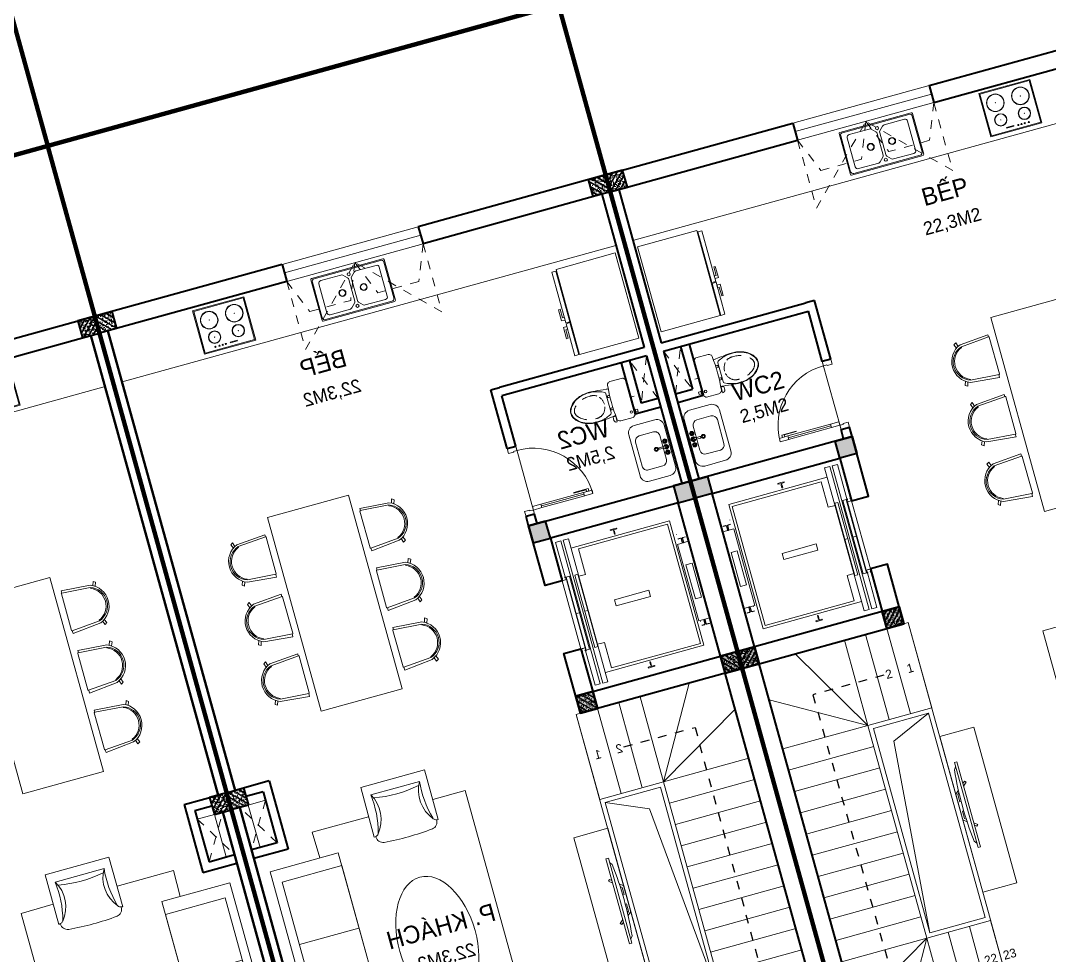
# Model space of a CAD drawing. Header units: metres. Extents: x 568336 to 569219, y 2065964 to 2066430.
# Drawn here: x 568480.08 to 568491.72, y 2066314.98 to 2066325.56 of the extents above; entities that cross this region are included whole.
import ezdxf

# ---------------------------------------------------------------- set-up
doc = ezdxf.new("R2010")
doc.units = ezdxf.units.M
for name, pattern in [('$AUDIT_BAD_LTYPE2', [0]), ('DASHDOT2', [0.5, 0.25, -0.125, 0, -0.125]), ('HIDDEN', [0.375, 0.25, -0.125]), ('HIDDEN2', [0.1875, 0.125, -0.0625]), ('xref-thap C (mb tang 32-2)$0$HIDDEN', [0.375, 0.25, -0.125])]:
    doc.linetypes.add(name, pattern=pattern)
doc.layers.get('0').update_dxf_attribs({"linetype": 'CONTINUOUS'})
for name, color, linetype, lineweight in [('-CONCRETE', 1, 'CONTINUOUS', 35), ('-DIM', 9, 'CONTINUOUS', 13), ('-DOOR', 137, 'CONTINUOUS', 9), ('-FURNITURE', 46, 'CONTINUOUS', 9), ('-HATCH', 8, 'CONTINUOUS', 5), ('-HIDE', 3, 'HIDDEN', 13), ('-LINE1', 7, 'CONTINUOUS', 18), ('-LINE2', 252, 'CONTINUOUS', 9), ('-STEEL1', 1, 'CONTINUOUS', 35), ('-TEXT', 7, 'CONTINUOUS', 15), ('-WALL', 4, 'CONTINUOUS', 35), ('TEXT25', 2, 'CONTINUOUS', 13)]:
    doc.layers.add(name, color=color, linetype=linetype, lineweight=lineweight)
doc.layers.add('1-NETMANH', color=8, linetype='CONTINUOUS')
doc.styles.add('SVN_AVO_thuong', font='')
doc.styles.add('T1', font='', dxfattribs={"height": 200})
doc.styles.add('vnavanth', font='', dxfattribs={"width": 0.8})
doc.styles.get('SVN_AVO_thuong').set_extended_font_data('SVN-Avo')
doc.styles.get('T1').set_extended_font_data('VNgeometric Light')
doc.styles.get('vnavanth').set_extended_font_data('.VnAvantH')

# ---------------------------------------------------------------- blocks, each defined once
blk = doc.blocks.new('*U150')
at = {"linetype": '$AUDIT_BAD_LTYPE2'}
for p, q in [((70, 100), (69.99999999999999, 600.0000000000018)), ((89.99999999999999, 600.0000000000018), (90, 100))]:
    blk.add_line(p, q, dxfattribs=at)
for points in [[(49.99999999999999, 600.0000000000018), (89.99999999999999, 600.0000000000018), (89.99999999999999, 700.0000000000018), (49.99999999999999, 700.0000000000018), (49.99999999999999, 600.0000000000018)], [(49.99999999999999, 602.9059272893373), (50, 100)], [(50, 100), (90, 100), (90, 0), (50, 0), (50, 100)]]:
    blk.add_lwpolyline(points)
for points in [[(118.2698876160139, 494.515618111911), (118.2698876160139, 664.1349438079942), (89.99999999999999, 664.1349438079942), (89.99999999999999, 635.8650561920094), (112.6159100928053, 635.8650561920094), (112.6159100928053, 494.515618111911)], [(0, 0), (50, 0), (50, -40), (60, -40), (60, -99.99998804123416), (0, -99.99998804123416)], [(800.0000000000018, 7.105427357600876e-15), (750.0000000000018, 7.105427357600876e-15), (750.0000000000018, -40), (740.0000000000018, -40), (740.0000000000018, -99.99998804123415), (800.0000000000018, -99.99998804123415)]]:
    blk.add_lwpolyline(points, close=True)
at = {"linetype": '$AUDIT_BAD_LTYPE2', "ltscale": 0.3}
blk.add_arc((50, 0), 700.0000000000018, 0, 90, dxfattribs=at)
blk = doc.blocks.new('X-5M-DH-2-CORE$0$A$C75E80C28')
at = {"layer": '-LINE2', "linetype": 'Continuous', "ltscale": 2}
for p, q in [((-556.8000102631631, -112.4999999912397), (-560.0000102631166, -112.4999999912397)), ((-510.0000099998433, -21.5000000000291), (-510.0000099998579, -50.60000000000582)), ((-506.8000099998899, -21.5000000000291), (-510.0000099998433, -21.5000000000291)), ((-510.0000099998579, -108.5000000000291), (-510.0000099998433, -79.39999999999418)), ((-506.8000099998899, -21.5000000000291), (-506.8000099999044, -50.60000000000582)), ((-506.8000099999044, -108.5000000000291), (-506.8000099998899, -79.39999999999418)), ((-456.2000100000296, -56.79999999998836), (-500.6000099999364, -56.80000000001746)), ((-456.2000100000441, -60), (-500.600009999951, -60.0000000000291)), ((-456.2000100000296, -70), (-500.6000099999364, -70.0000000000291)), ((-456.2000100000296, -73.19999999995343), (-500.6000099999364, -73.19999999998254)), ((-453.2000100000441, -63), (-453.2000100000296, -67)), ((-450.0000099998579, -63), (-450.0000099998433, -67)), ((450.0000100000616, -63), (450.0000100000761, -67)), ((453.200010000015, -63), (453.2000100000296, -67)), ((456.2000100000296, -56.79999999998836), (500.6000100000529, -56.79999999998836)), ((456.200010000015, -60), (500.6000100000383, -60)), ((456.2000100000296, -70), (500.6000100000529, -70)), ((456.2000100000296, -73.19999999995343), (500.6000100000529, -73.19999999995343)), ((456.800009736864, -112.4999999912397), (460.0000097368174, -112.4999999912397)), ((506.8000100001227, -21.5), (510.0000100000761, -21.5)), ((506.8000100001227, -21.5), (506.8000100001082, -50.59999999997672)), ((506.8000100001227, -108.5), (506.8000100001227, -79.39999999996508)), ((510.0000100000761, -21.5), (510.0000100000616, -50.59999999997672)), ((510.0000100000761, -108.5), (510.0000100000761, -79.39999999996508)), ((-731.0000002632733, -148.9999999649008), (730.9999997367267, -148.9999999649299)), ((-731.0000002698944, -1304.999999934109), (-731.0000002632733, -148.9999999649008)), ((-700.0000002632733, -178.9999999649008), (699.9999997367267, -178.9999999649299)), ((-700.0000002699089, -1224.999999934109), (-700.0000002632733, -178.9999999649008)), ((699.9999997300911, -1224.999999934109), (699.9999997367267, -178.9999999649299)), ((730.9999997301056, -1304.999999934109), (730.9999997367267, -148.9999999649299)), ((-700.0000002699089, -1224.999999934109), (-400.0000002699089, -1224.999999934138)), ((-400.0000002698944, -1304.999999934138), (-400.0000002699089, -1224.999999934138)), ((699.9999997300911, -1224.999999934109), (399.9999997300911, -1224.999999934109)), ((399.9999997301056, -1304.999999934109), (399.9999997300911, -1224.999999934109)), ((839.9999997301056, -1304.999999934109), (-840.0000002698944, -1304.999999934109)), ((-840.0000002698944, -1364.999999934109), (-840.0000002698944, -1304.999999934109)), ((839.9999997301056, -1364.999999934109), (-840.0000002698944, -1364.999999934109)), ((839.9999997301056, -1394.999999934109), (-840.0000002698944, -1394.999999934109)), ((-840.0000002698944, -1394.999999934109), (-840.0000002698944, -1454.999999934109)), ((424.9999997301056, -1308.999999934109), (-425.0000002698944, -1308.999999934109)), ((-425.0000002699089, -1342.999999934109), (-425.0000002698944, -1308.999999934109)), ((424.9999997300911, -1342.999999934109), (-425.0000002699089, -1342.999999934109)), ((-2.6989437174052e-07, -1308.999999934109), (-2.699089236557484e-07, -1342.999999934109)), ((424.9999997300911, -1342.999999934109), (424.9999997301056, -1308.999999934109)), ((839.9999997301056, -1364.999999934109), (839.9999997301056, -1304.999999934109)), ((839.9999997301056, -1394.999999934109), (839.9999997301056, -1454.999999934109)), ((-840.0000002698944, -1454.999999934109), (-435.0000002698944, -1454.999999934109)), ((-435.0000002698944, -1449.999999934109), (-435.0000002699089, -1459.999999934109)), ((-435.0000002698944, -1449.999999934109), (-400.0000002698944, -1449.999999934138)), ((-435.0000002699089, -1459.999999934109), (-425.0000002699089, -1459.999999934109)), ((-435.0000002698653, -1489.999999934109), (-435.0000002698653, -1499.999999934109)), ((-435.0000002698653, -1489.999999934109), (-425.0000002698653, -1489.999999934109)), ((-435.0000002698653, -1499.999999934109), (-400.0000002698653, -1499.999999934138)), ((-433.4000002698012, -1451.599999934086), (-433.4000002698012, -1458.399999934074)), ((-433.4000002698012, -1451.599999934086), (-401.6000002697547, -1451.599999934086)), ((-433.4000002698012, -1458.399999934074), (-425.0000002698944, -1458.399999934074)), ((-433.4000002697721, -1491.599999934086), (-433.4000002697721, -1498.399999934074)), ((-433.4000002697721, -1491.599999934086), (-425.0000002698653, -1491.599999934086)), ((-433.4000002697721, -1498.399999934074), (-401.6000002697256, -1498.399999934074)), ((429.9999997300911, -1405.999999934138), (-430.0000002699089, -1405.999999934109)), ((-430.0000002699089, -1405.999999934109), (-430.0000002698944, -1445.999999934109)), ((429.9999997301056, -1445.999999934138), (-430.0000002698944, -1445.999999934109)), ((-425.0000002698944, -1458.399999934074), (-425.0000002699089, -1459.999999934109)), ((-425.0000002698653, -1489.999999934109), (-425.0000002698653, -1491.599999934086)), ((-401.6000002697547, -1451.599999934086), (-401.6000002697256, -1498.399999934074)), ((399.9999997301056, -1449.999999934109), (-400.0000002698944, -1449.999999934138)), ((-400.0000002698944, -1449.999999934138), (-400.0000002698653, -1499.999999934138)), ((-2.699089236557484e-07, -1405.999999934109), (-2.6989437174052e-07, -1445.999999934109)), ((399.9999997301056, -1449.999999934109), (399.9999997301347, -1499.999999934109)), ((434.9999997301056, -1449.999999934109), (399.9999997301056, -1449.999999934109)), ((434.9999997301347, -1499.999999934109), (399.9999997301347, -1499.999999934109)), ((401.5999997301988, -1451.599999934086), (401.5999997302279, -1498.399999934074)), ((433.3999997302453, -1451.599999934086), (401.5999997301988, -1451.599999934086)), ((433.3999997302744, -1498.399999934074), (401.5999997302279, -1498.399999934074)), ((433.3999997302453, -1458.399999934074), (424.9999997301056, -1458.399999934074)), ((424.9999997301056, -1458.399999934074), (424.9999997301056, -1459.999999934109)), ((434.9999997301056, -1459.999999934109), (424.9999997301056, -1459.999999934109)), ((424.9999997301347, -1489.999999934109), (424.9999997301347, -1491.599999934086)), ((434.9999997301347, -1489.999999934109), (424.9999997301347, -1489.999999934109)), ((433.3999997302744, -1491.599999934086), (424.9999997301347, -1491.599999934086)), ((429.9999997300911, -1405.999999934138), (429.9999997301056, -1445.999999934138)), ((433.3999997302453, -1451.599999934086), (433.3999997302453, -1458.399999934074)), ((433.3999997302744, -1491.599999934086), (433.3999997302744, -1498.399999934074)), ((434.9999997301056, -1449.999999934109), (434.9999997301056, -1459.999999934109)), ((839.9999997301056, -1454.999999934109), (434.9999997301056, -1454.999999934109)), ((434.9999997301347, -1489.999999934109), (434.9999997301347, -1499.999999934109))]:
    blk.add_line(p, q, dxfattribs=at)
for points in [[(-450.0000000000146, 0), (-450, -130), (450, -130), (449.9999999999854, 0)], [(-200, -29), (200.0000000001164, -29), (200.0000000001164, -101), (-200, -101)], [(-36.0000002632587, -583.9999999649008), (35.9999997367413, -583.9999999649008), (35.99999973675585, -983.9999999649008), (-36.00000026324415, -983.9999999649008)]]:
    blk.add_lwpolyline(points, close=True, dxfattribs=at)
for points in [[(-780.0000002632587, -788.9999999649008), (-751.0000002632587, -788.9999999649299, 0.414213562373095), (-750.0000002632733, -787.9999999649008), (-750.0000002632587, -783.9999999649008), (-750.0000002632587, -779.9999999649008, 0.414213562373095), (-751.0000002632733, -778.9999999649299), (-780.0000002632733, -778.9999999649881, -0.2569775838576673), (-784.1207396915852, -781.9399999648449), (-797.9000002631656, -781.939999964874, -0.414213562373095), (-800.9000002631656, -778.939999964874), (-804.0000002632587, -749.4999999649008, 0.414213562373095), (-807.0000002632587, -746.4999999649008), (-812.0000002632587, -746.4999999649008), (-812.0000002632587, -783.9999999649008), (-812.0000002632587, -821.4999999649008), (-807.0000002632587, -821.4999999649008, 0.414213562373095), (-804.0000002632587, -818.4999999649008), (-800.9000002631656, -789.0599999648693, -0.414213562373095), (-797.9000002631656, -786.0599999648693), (-784.1207396915852, -786.0599999648402, -0.2569775838576673), (-780.0000002632587, -788.9999999647553)], [(779.9999997367413, -788.9999999649299), (750.9999997367413, -788.9999999649008, -0.414213562373095), (749.9999997367267, -787.9999999649299), (749.9999997367413, -783.9999999649299), (749.9999997367413, -779.9999999649299, -0.414213562373095), (750.9999997367267, -778.9999999649008), (779.9999997368432, -778.9999999650172, 0.2569775838576673), (784.1207391653006, -781.939999964874), (797.899999736881, -781.9399999648449, 0.414213562373095), (800.899999736881, -778.9399999648449), (803.9999997367413, -749.4999999649008, -0.414213562373095), (806.9999997367413, -746.4999999649008), (811.9999997367413, -746.4999999649008), (811.9999997367413, -783.9999999649008), (811.9999997367413, -821.4999999649008), (806.9999997367413, -821.4999999649008, -0.414213562373095), (803.9999997367413, -818.4999999649008), (800.899999736881, -789.0599999648402, 0.414213562373095), (797.899999736881, -786.0599999648402), (784.1207391653006, -786.0599999648693, 0.2569775838576672), (779.9999997368577, -788.9999999647844)]]:
    blk.add_lwpolyline(points, format="xyb", dxfattribs=at)
for centre, radius, start, end in [((-500.600009999951, -50.60000000000582), 9.400000000001475, 180, 270), ((-500.6000099999364, -79.39999999999418), 9.399999999997844, 90, 180), ((-500.600009999951, -50.60000000000582), 6.200000000004374, 180, 270), ((-500.6000099999364, -79.39999999999418), 6.19999999999734, 90, 180), ((-456.2000100000441, -63), 6.19999999999713, 0, 90), ((-456.2000100000441, -63), 3.000000000000045, 0, 90), ((-456.2000100000296, -67), 6.20000000000076, 270, 0), ((-456.2000100000296, -67), 2.999999999999834, 270, 0), ((456.200010000015, -63), 6.19999999999713, 90, 180), ((456.2000100000296, -67), 6.20000000000076, 180, 270), ((456.200010000015, -63), 3.000000000000045, 90, 180), ((456.2000100000296, -67), 2.999999999999834, 180, 270), ((500.6000100000383, -50.59999999997672), 6.200000000004374, 270, 0), ((500.6000100000383, -50.59999999997672), 9.400000000001475, 270, 0), ((500.6000100000529, -79.39999999996508), 9.399999999997844, 0, 90), ((500.6000100000529, -79.39999999996508), 6.19999999999734, 0, 90)]:
    blk.add_arc(centre, radius, start, end, dxfattribs=at)
blk = doc.blocks.new('A$C5C575821')
at = {"layer": '-CONCRETE'}
h = blk.add_hatch(color=256, dxfattribs=at)
h.dxf.hatch_style = 1
h.paths.add_polyline_path([(-0.00237559899687767, 200.0000000000146), (-0.00237559899687767, 1.455191522836685e-11), (199.9976244010031, 1.455191522836685e-11), (199.9976244010031, 200.0000000000146)])
blk.add_lwpolyline([(-0.00237559899687767, 1.455191522836685e-11), (199.9976244010031, 1.455191522836685e-11), (199.9976244010031, 200.0000000000146), (-0.00237559899687767, 200.0000000000146)], close=True, dxfattribs=at)
blk = doc.blocks.new('A$C3F71457E')
at = {"layer": '-CONCRETE'}
blk.add_lwpolyline([(-8.760252967476845e-09, -100.0000002632005), (0, 400), (-1500, 400.0000000000582), (-1500.00000001755, -1399.999999999942), (-1.754960976541042e-08, -1400), (-7.895869202911854e-08, -900.0000002632005), (199.9999999912397, -900.0000002982852), (199.9999999824504, -1600), (-1700.00000001755, -1600), (-1700, 600), (200, 600), (199.9999999912397, -100.0000002982852), (6.140908226370811e-08, -100.0000002632005)], dxfattribs=at)
at = {"layer": '-LINE1'}
blk.add_line((-7.895869202911854e-08, -900.0000002632005), (-8.760252967476845e-09, -100.0000002632005), dxfattribs=at)
at = {"layer": '-WALL'}
for p in [(-1699.997624401003, 399.9999999999854), (0.00237559899687767, 399.9999999999854), (-1699.997624401081, -1599.999999999959), (0.002375601565972829, -1600.000000021305)]:
    blk.add_blockref('A$C5C575821', p, dxfattribs=at)
at = {"color": 2, "rotation": 90}
blk.add_blockref('X-5M-DH-2-CORE$0$A$C75E80C28', (-1500.00000000876, -499.9999999999418), dxfattribs=at)
blk = doc.blocks.new('A$C23F441E4')
at = {"ltscale": 3}
blk.add_lwpolyline([(-300, -0.0002277038292959332), (-300, -510.0002277038293), (300, -510.0002277038293), (300, -0.0002277038292959332), (-300, -0.0002277038292959332)], dxfattribs=at)
for points in [[(-290, -10.0002277038293), (-290, -500.0002277038293), (290, -500.0002277038293), (290, -10.0002277038293)], [(-99.92361733876169, -45.7805013358593), (-15.01730352267623, -45.7805013358593), (-15.01730352267623, -56.33586340083275), (-99.92361733876169, -56.33586340083275)]]:
    blk.add_lwpolyline(points, close=True, dxfattribs=at)
for centre, radius in [((-139, -156.0002277038293), 70), ((-139, -156.0002277038293), 67), ((36.90287313051522, -47.90127239702269), 6.597286366527707), ((74.40287313051522, -47.90127239702269), 6.597286366527707), ((139, -156.0002277038293), 70), ((139, -156.0002277038293), 67), ((111.9028731305152, -47.90127239702269), 6.597286366527707), ((160.4028731305152, -47.90127239702269), 6.597286366527707), ((-139, -156.0002277038293), 2), ((139, -156.0002277038293), 2), ((-147.0336941294372, -358.653199238237), 100), ((-147.0336941294372, -358.653199238237), 97), ((147.0336941294372, -358.653199238237), 100), ((147.0336941294372, -358.653199238237), 97), ((-147.0336941294372, -358.653199238237), 2), ((147.0336941294372, -358.653199238237), 2)]:
    blk.add_circle(centre, radius, dxfattribs=at)
blk = doc.blocks.new('A$C14986441')
at = {"ltscale": 3}
for p, q in [((-250.0000004096655, 420.0579938191804), (-250.0000000046566, -419.9420061808196)), ((239.9999995855615, 430.0579940553871), (-240.0000004144385, 430.0579938240116)), ((169.9999996216502, 355.0579940216267), (-170.0000003783498, 355.0579938577721)), ((249.9999999953434, -419.9420059388503), (249.9999995903345, 420.0579940611497)), ((-200.0000003639143, 325.0579938432784), (-200.0000002492452, 87.48440071480582)), ((199.9999997507548, 87.48440090671647), (199.9999996360857, 325.0579940361204)), ((-191.2132036748226, 66.27119728422258), (-148.7867967832135, 23.84479043312604)), ((-127.5735933431424, 15.05799387820298), (127.5735929142684, 15.05799400119577)), ((148.7867963454919, 23.84479057660792), (191.213203196472, 66.27119746763492)), ((-200.0000000505825, -324.9420061567216), (-200.0000001650769, -87.36841302824905)), ((-191.2132036109688, -66.15520958823618), (-148.7867967602797, -23.72880269627785)), ((-127.5735933287069, -14.94200612179702), (127.5735929288203, -14.94200599880423)), ((148.7867963684257, -23.72880255279597), (191.2132032602094, -66.15520940389251)), ((199.9999998349231, -87.36841283540707), (199.9999999494175, -324.9420059638796)), ((-240, -429.9420061759884), (240, -429.9420059446129)), ((169.9999999639113, -354.9420059783733), (-170.0000000360887, -354.9420061422279))]:
    blk.add_line(p, q, dxfattribs=at)
blk.add_lwpolyline([(239.9999999807333, -389.9420059446129), (239.99999960477, 390.0579940553871, 0.414213562373095), (209.9999995903345, 420.0579940408934), (-210.0000004096655, 420.0579938384471, 0.414213562373095), (-240.00000039523, 390.0579938240116), (-240.0000000192667, -389.9420061759884, 0.414213562373095), (-210.0000000046566, -419.9420061615529), (209.9999999953434, -419.9420059591066, 0.414213562373095)], format="xyb", close=True, dxfattribs=at)
for centre, radius in [((-2.675224095582962e-07, 125.0579939396703), 40), ((-2.675224095582962e-07, 125.0579939396703), 35), ((-185.5000002072193, 0.05799385026330128), 17.5), ((185.4999997927807, 0.05799402913544327), 17.5), ((-1.469743438065052e-07, -124.9420060603297), 40), ((-1.469743438065052e-07, -124.9420060603297), 35)]:
    blk.add_circle(centre, radius, dxfattribs=at)
for centre, radius, start, end in [((-240.0000004096655, 420.0579938240116), 10, 90.00000002668041, 180.0000000266804), ((-170.0000003639143, 325.0579938577721), 30, 90.00000002668041, 180.0000000266804), ((169.9999996360857, 325.0579940216267), 30, 2.668042644536231e-08, 90.00000002668041), ((239.9999995903345, 420.0579940553871), 10, 2.668042644536231e-08, 90.00000002668041), ((-170.0000002492452, 87.48440073023085), 30, 180.0000000266804, 225.0000000235824), ((-127.5735933576361, 45.05799387820298), 30, 225.0000000235824, 270.0000000266804), ((127.5735928997747, 45.05799400119577), 30, 270.0000000266804, 315.0000000235823), ((169.9999997507548, 87.48440089315409), 30, 315.0000000235823, 2.668042644536231e-08), ((-170.0000001650769, -87.36841301375534), 30, 135.0000000235824, 180.0000000266804), ((-127.5735933142714, -44.94200612179702), 30, 90.00000002668041, 135.0000000235824), ((127.5735929432558, -44.94200599880423), 30, 45.00000002358239, 90.00000002668041), ((169.9999998349231, -87.36841284896946), 30, 2.668042644536231e-08, 45.00000002358239), ((-170.0000000505825, -324.9420061422279), 30, 180.0000000266804, 270.0000000266804), ((169.9999999494175, -324.9420059783733), 30, 270.0000000266804, 2.668042644536231e-08), ((-240.0000000046566, -419.9420061759884), 10, 180.0000000266804, 270.0000000266804), ((239.9999999953434, -419.9420059446129), 10, 270.0000000266804, 2.668042644536231e-08)]:
    blk.add_arc(centre, radius, start, end, dxfattribs=at)
blk = doc.blocks.new('ghe11asdsdsdsd')
at = {"layer": '-FURNITURE', "ltscale": 5}
for p, q in [((-454.1512245237245, 641.9073886275291), (-454.093361600535, -60.42008052262099)), ((446.9845405295782, 642.5119281820953), (445.2090906954836, -59.49456913078757)), ((339.4434767446655, 74.7769195077999), (-347.9447826922697, 73.86721415390639)), ((445.2090906954836, -59.49456913078757), (-454.093361600535, -60.42008052262099))]:
    blk.add_line(p, q, dxfattribs=at)
for centre, radius, start, end in [((-329.6609394550032, 640.4347183164282), 102.5030657496747, 97.790878171796, 180.4720192216976), ((13.76703277978231, -3057.035900902003), 3815.794779152998, 85.15051378916075, 95.37323135559144), ((322.4963123202615, 643.5363927781655), 102.5030657496747, 359.5521671507362, 82.23330821456577), ((-556.8192392717756, 172.0380743239075), 480.9551723817158, 73.62802494144414, 77.67439557183955), ((-435.3449582978792, 585.5188594441861), 49.99999999999999, 17.29045382422632, 73.62802494144414), ((-752.7215750947944, 311.3200961878028), 469.2846926992153, 329.6029749418909, 39.82713105222346), ((-1717.077797784907, 235.4868877488407), 1378.639231958857, 353.2676599931669, 15.34770349738529), ((744.7327549548354, 311.2790322922665), 469.2468948897888, 140.0381535895592, 210.2652298418676), ((1708.833027020766, 233.2264510887835), 1378.526022415482, 164.5192846221356, 186.6002375866197), ((428.017340289487, 586.1773279104382), 49.99999999999999, 106.2083736517696, 162.5459446768903), ((548.310481298744, 172.35137315467), 480.9551723817158, 102.1620030057203, 106.2083736517696), ((-1.445652381749824, -1576.057105405802), 1730.279692069412, 79.6029490361376, 100.5814174655623)]:
    blk.add_arc(centre, radius, start, end, dxfattribs=at)
blk = doc.blocks.new('XR.MB.LM123$0$tvi 1')
blk.add_lwpolyline([(28.54445810673496, -2.291926648467779e-10), (28.54445810673496, -999.9999999999964), (-7.275957614183426e-12, -1000), (0, 0)], close=True)
for points in [[(28.54445810680045, -50.31958968611434), (52.37372755713295, -80.86315460130209)], [(-24.09820395050338, -235.5599978379832), (-39.09879504836863, -251.7939635238108)], [(0, -284.7849796677438), (-39.09879504836863, -251.7939635238108)], [(0, -255.9952397129928), (-24.09820395050338, -235.5599978379832)], [(69.66229681991535, -315.0836646851385), (111.1934016081432, -350.2927865858655), (111.193401608034, -649.712917566063), (69.68611289083492, -684.9110379843005)], [(89.09002233762294, -445.7449799550195), (89.09002233762294, -359.9578938602899), (70.91298945683957, -344.6203678706661)], [(89.09002233762294, -445.7449799550195), (73.49991829216015, -445.7449799550232)], [(89.09002233768115, -554.2550200447404), (89.09002233773936, -640.0421061392371), (70.91298945678864, -655.3796321293303)], [(89.09002233768115, -554.2550200447404), (73.49991829216015, -554.2550200447404)], [(0, -715.2150203320198), (-39.09879504836863, -748.2060364759491)], [(-24.09820395050338, -764.4400021620095), (-39.09879504836863, -748.2060364759491)], [(0, -744.004760287), (-24.09820395050338, -764.4400021620095)], [(28.54445810674224, -949.680410313882), (52.37372755713295, -919.1368453984578)]]:
    blk.add_lwpolyline(points)
blk.add_arc((-4025.16618952866, -499.9999999999964), 4099.025185406737, 354.1310878512652, 5.868912148527433)
blk = doc.blocks.new('SOFA 2500')
at = {"layer": '-FURNITURE'}
for p, q in [((267948.7536068321, 8788.429872642053), (268648.7536068321, 8788.429872642053)), ((267948.7536068321, 8055.096539308724), (268648.7536068321, 8055.096539308724))]:
    blk.add_line(p, q, dxfattribs=at)
for points in [[(267848.7536068321, 9671.763205975389), (268648.7536068321, 9671.763205975389), (268648.7536068321, 7171.763205975389), (267848.7536068321, 7171.763205975389)], [(267948.7536068321, 9521.763205975389), (268648.7536068321, 9521.763205975389), (268648.7536068321, 7321.763205975389), (267948.7536068321, 7321.763205975389)]]:
    blk.add_lwpolyline(points, close=True, dxfattribs=at)
blk = doc.blocks.new('ghe 400')
blk.add_wipeout([(-230.18867924437518, 7.547169807400223), (-200.0000000009204, 309.4339622607183), (-194.44181669050522, 322.2332054417873), (-188.77143577672973, 333.36406349605613), (-230.1886792450075, 347.1698113182533), (-215.09433962401909, 369.81132075100254), (-175.84824801372565, 354.11288410781253), (-147.27426522626547, 387.0010055543705), (-125.46553694424324, 404.94054309733156), (-96.60556802359702, 422.40516945156014), (-61.06395139734923, 436.467637745561), (-31.892588169287592, 442.9389499862957), (1.810754054732115, 445.3084971378314), (25.363171995651783, 443.81574772336876), (48.970076927283344, 439.66838338456614), (69.6070613605525, 433.74376242779385), (91.94279312028607, 424.6786215899938), (114.72942051153655, 412.1693786348003), (126.97826376540934, 403.84447503656156), (140.4397397866892, 393.1503139008121), (154.96338411631473, 379.40719171667274), (166.56400400887833, 366.3365674004458), (175.84824801407558, 354.112884106969), (215.09433962563503, 369.81132075311143), (230.1886792474677, 347.16981131783086), (188.77143577876745, 333.36406349436857), (199.99999996751967, 309.4339623510041), (222.6415094349827, 7.547169807123282), (199.4339622647642, 7.547169809166917), (194.61095721848824, -2.599335857667029e-09), (-194.61095721648053, -4.5497472456190735e-09), (-198.27631863994839, 1.5992463081383903), (-199.4339622650075, 7.5471698091935195)]).dxf.layer = '-LINE2'
at = {"layer": '-FURNITURE', "linetype": 'Continuous'}
for points in [[(-175.8482480105013, 354.1128841089085), (-215.0943396259099, 369.8113207584247), (-230.1886792462319, 347.1698113204911), (-188.7714357730001, 333.3640634976327)], [(175.8482480142266, 354.1128841126338), (215.0943396259099, 369.8113207528368), (230.1886792462319, 347.1698113223538), (188.7714357785881, 333.3640634929761)], [(-199.4339622668922, 7.54716981202364), (-230.1886792425066, 7.547169807367027), (-199.9999999981374, 309.4339622640982)], [(-177.3584905620664, 301.8867924520746), (-169.8113207574934, 301.8867924520746)], [(-177.3584905620664, 301.8867924520746), (-169.8113207574934, 301.8867924520746)], [(177.358490569517, 301.8867924520746), (169.8113207556307, 301.8867924539372)], [(222.6415094323456, 7.547169811092317), (199.9999999962747, 309.4339622640982)], [(199.4339622631669, 7.547169807367027), (222.6415094323456, 7.547169811092317)]]:
    blk.add_lwpolyline(points, dxfattribs=at)
blk.add_lwpolyline([(177.358490569517, 301.8867924520746), (199.5969537682831, 5.373949736356735, -0.4363134021215077), (194.6109572146088, -9.313225746154785e-10), (-194.6109572183341, -2.793967723846436e-09, -0.4363134021215077), (-199.5969537720084, 5.373949742875993), (-177.3584905620664, 301.8867924520746)], format="xyb", dxfattribs=at)
for centre, radius, start, end in [((3.725290298461914e-09, 230.1886792453006), 215.1274386989701, 21.61477901766715, 158.3852210815501), ((-1.862645149230957e-09, 243.5072142081335), 186.7196008241607, 18.21955213301437, 161.7804477656144), ((9.313225746154785e-09, 231.4543435731903), 183.8385555632603, 22.52715178835513, 157.4728481623555)]:
    blk.add_arc(centre, radius, start, end, dxfattribs=at)
blk = doc.blocks.new('ghee')
at = {"layer": '-DIM', "xscale": -0.9999999999999998, "rotation": 179.9999999999999}
blk.add_blockref('ghe 400', (-9.48268585652113, -100.0000000018626), dxfattribs=at)
blk = doc.blocks.new('lavabo4')
for p, q in [((241.1064220552507, 0), (-241.1064220552653, 0)), ((-327.2218280859088, -86.11540603063622), (-327.2218280859088, -329.6777578376859)), ((141.2146540272806, -79.51089383556973), (-141.2146321578184, -79.51089383556973)), ((-73.92598906527564, -39.31844272313901), (-78.74998906528344, -39.31844272313901)), ((-73.87018906524463, -43.81844272313901), (-78.74998906528344, -43.81844272313901)), ((-67.49998906528344, -32.95004272319056), (-67.49998906528344, -28.06844272313901)), ((-67.49998906528344, -50.2462427231585), (-67.49998906528344, -55.06844272313901)), ((-62.99998906528344, -32.89244272320502), (-62.99998906528344, -28.06844272313901)), ((-62.99998906528344, -50.18864272317296), (-62.99998906528344, -55.06844272313901)), ((-56.6297890653077, -39.31844272313901), (-51.74998906528344, -39.31844272313901)), ((-56.57398906527669, -43.81844272313901), (-51.74998906528344, -43.81844272313901)), ((-8.999989065283444, -57.11864272307866), (-8.999989065283444, -122.568442723139)), ((9.000010934716556, -122.568442723139), (9.000010934716556, -57.1042427231805)), ((56.57401093472436, -39.31844272313901), (51.75001093471656, -39.31844272313901)), ((56.62981093475537, -43.81844272313901), (51.75001093471656, -43.81844272313901)), ((63.00001093471656, -32.95004272319056), (63.00001093471656, -28.06844272313901)), ((63.00001093471656, -50.2462427231585), (63.00001093471656, -55.06844272313901)), ((67.50001093471656, -32.89244272320502), (67.50001093471656, -28.06844272313901)), ((67.50001093471656, -50.18864272317296), (67.50001093471656, -55.06844272313901)), ((73.8702109346923, -39.31844272313901), (78.75001093471656, -39.31844272313901)), ((73.92601093472331, -43.81844272313901), (78.75001093471656, -43.81844272313901)), ((327.2218280858942, -329.6777578376859), (327.2218280858942, -86.11540603063622)), ((-199.9999890652689, -138.2962507430202), (-199.9999890652689, -304.5603516259725)), ((200.0000109347311, -304.5603516259725), (200.0000109347311, -138.2962507430202)), ((-241.1064220552653, -415.7931638683222), (241.1064220552507, -415.7931638683222)), ((-141.2146321578184, -363.3457304028852), (141.2146540272806, -363.3457304028852))]:
    blk.add_line(p, q)
for centre, radius in [((-65.24998906528344, -41.56844272313901), 24.75), ((-83.24998906528344, -41.56844272313901), 5.031153), ((-65.24998906528344, -41.56844272313901), 9), ((-65.24998906528344, -23.56844272313901), 5.031153), ((-65.24998906528344, -59.56844272313901), 5.031153), ((-47.24998906528344, -41.56844272313901), 5.031153), ((1.093471655622125e-05, -41.56844272313901), 9), ((65.25001093471656, -41.56844272313901), 24.75), ((47.25001093471656, -41.56844272313901), 5.031153), ((65.25001093471656, -41.56844272313901), 9), ((65.25001093471656, -23.56844272313901), 5.031153), ((65.25001093471656, -59.56844272313901), 5.031153), ((83.25001093471656, -41.56844272313901), 5.031153), ((1.093473110813648e-05, -159.3053689968874), 22.75790985669812), ((1.093473110813648e-05, -159.3053689968874), 14.14680882983937)]:
    blk.add_circle(centre, radius)
for centre, radius, start, end in [((-241.1064220552653, -86.11540603063622), 86.11540603063548, 90, 180), ((-141.2146321578184, -138.2962507430202), 58.7853569074479, 90, 180), ((-65.24998906528344, -41.56844272313901), 18, 105.2406999999566, 164.2093000000541), ((-65.24998906528344, -41.56844272313901), 18, 196.2341999999593, 253.9047000002005), ((-65.24998906528344, -41.56844272313901), 18, 16.44125000005574, 74.07886999996819), ((-65.24998906528344, -41.56844272313901), 18, 286.1199999996706, 344.0884000000243), ((1.093471655622125e-05, -41.56844272313901), 27, 289.6514000002878, 250.3602999998028), ((1.093471655622125e-05, -41.56844272313901), 18, 300.3430999999761, 239.7553999998545), ((65.25001093471656, -41.56844272313901), 18, 106.1199999996706, 164.0884000000242), ((65.25001093471656, -41.56844272313901), 18, 196.4412999998578, 254.0788999998228), ((65.25001093471656, -41.56844272313901), 18, 285.2406999999566, 344.2093000000542), ((65.25001093471656, -41.56844272313901), 18, 16.23422000000924, 73.90468999991013), ((141.2146540272806, -138.2962507430202), 58.7853569074479, 0, 90), ((241.1064220552507, -86.11540603063622), 86.11540603063548, 0, 90), ((1.093471655622125e-05, -122.568442723139), 9, 180, 0), ((-241.1064220552653, -329.6777578376859), 86.11540603063548, 180, 270), ((-141.2146321578184, -304.5603516259725), 58.7853569074479, 180, 270), ((141.2146540272806, -304.5603516259725), 58.7853569074479, 270, 0), ((241.1064220552507, -329.6777578376859), 86.11540603063548, 270, 0)]:
    blk.add_arc(centre, radius, start, end)
blk = doc.blocks.new('A$C18091ED7')
for p, q in [((9.957147995010018e-09, -42.13376978135784), (0, -3.786117304116488e-07)), ((146.1412317672475, -26.59467297248193), (179.181621938591, -26.59467296488583)), ((146.1412317672475, -26.59467297248193), (146.1412317680188, -30.17859706786112)), ((146.1412317680188, -30.17859706786112), (165.7503655985456, -30.17859706340823)), ((153.0594147269658, -36.79204952501459), (146.1412317680188, -30.17859706786112)), ((152.3191092506386, -2.717133611440659e-07), (152.3191092568413, -26.59467297093943)), ((152.3191092506386, -2.717133611440659e-07), (179.1816219322718, -2.654269337654114e-07)), ((153.0594147269658, -36.79204952501459), (165.7503656001572, -36.79204952192958)), ((153.0594147275151, -39.73033438943094), (153.0594147269658, -36.79204952501459)), ((153.0594147275151, -39.73033438943094), (178.4413164740145, -39.73033438349376)), ((153.0594147275151, -39.73033438943094), (178.4413164740145, -39.73033438349376)), ((153.0594147275151, -39.73033438943094), (153.0594147281554, -42.13376974494895)), ((185.3594994290725, -30.17859705851879), (165.7503655985456, -30.17859706340823)), ((178.4413164733487, -36.79204951884458), (165.7503656001572, -36.79204952192958)), ((185.3594994290725, -30.17859705851879), (178.4413164733487, -36.79204951884458)), ((178.4413164733487, -36.79204951884458), (178.4413164740145, -39.73033438349376)), ((178.4413164740145, -39.73033438349376), (178.4413164746547, -42.1337697392446)), ((179.1816219322718, -2.654269337654114e-07), (179.181621938591, -26.59467296488583)), ((179.181621938591, -26.59467296488583), (185.3594994283012, -26.59467296337243)), ((185.3594994283012, -26.59467296337243), (185.3594994290725, -30.17859705851879)), ((-83.25994817525861, -267.3592828898691), (-83.259948167517, -299.9634285944048)), ((-83.25994817257379, -278.4883151478134), (-83.25994817046012, -287.6388527823146)), ((-60.91100930959874, -290.0299398849311), (-83.25994816994717, -290.0299398901407)), ((-62.88950393904452, -265.3807882612164), (-81.28145355204106, -265.3807882657275)), ((-60.91100931491019, -267.3592828844266), (-60.91100930728498, -299.9634285889624)), ((60.9110093945892, -267.3592828557594), (60.9110094022144, -299.9634285600623)), ((60.91100939990065, -290.029939856031), (83.25994826024908, -290.0299398510542)), ((62.88950401780676, -265.3807882316178), (81.2814536308033, -265.3807882273395)), ((83.25994825493763, -267.3592828505498), (83.25994826256283, -299.9634285550856)), ((83.25994825750604, -278.488315108727), (83.2599482596197, -287.6388527429954)), ((165.3959958605519, -261.9873972070927), (165.3959958671003, -289.7349902229907)), ((167.8691141396885, -259.5142789271486), (228.0810223811895, -259.5142789128586)), ((167.8691141472664, -292.2081085020036), (206.7175896017579, -292.2081084926904)), ((230.5541406641933, -274.3229751045001), (230.5541406613593, -261.9873971916386))]:
    blk.add_line(p, q)
for points in [[(230.0000000517721, -218.5046414944518, -0.1374073801801567), (225.4781190853137, -234.6482587013161), (221.7949787454636, -240.7070387715066, -0.2360805181595358), (198.2560902649639, -255.4947853636986, -0.0519608230665726), (-198.2560901437319, -255.4947854572965, -0.236080518165078), (-221.7949786317113, -240.7070388760185), (-225.4781189743626, -234.6482588077488, -0.1374073801809237), (-229.9999999484608, -218.5046416030382), (-229.9999999831671, -71.98694829508895, -0.1989123673786679), (-226.3782021181105, -63.2431547633314), (-208.8906150607545, -45.75556769772083, -0.1989123673792025), (-200.1468215308087, -42.13376982865157), (9.971699910238385e-09, -42.13376978135784), (200.1468215506357, -42.13376973403501, -0.1989123673792025), (208.8906150822841, -45.75556759897154), (226.3782021480001, -63.24315465634572, -0.1989123673791691), (230.0000000170658, -71.98694818626973)], [(144.14367173758, -618.9627606730501, -0.2124047892419209), (26.30999211127346, -734.491494372196, -0.0276853236339062), (-0.5628229983012716, -738.609219571983, -0.0222792448073508), (-26.30999181118386, -734.4914943844487, -0.2124047892421136), (-144.1436714920528, -618.9627607410075, -0.1427957259999892), (-167.2376623962118, -428.0139674870588, -0.0930051380368448), (-127.9331820271946, -309.1271633332653, -0.2564387014614383), (-111.240849547703, -299.9634286007786), (4.746470949612558e-08, -299.9634285748762), (111.2408496426324, -299.9634285482753, -0.2564387014619951), (127.933182126606, -309.1271632729331, -0.0930051380368741), (167.2376625517572, -428.0139674081001, -0.1427957260000456)]]:
    blk.add_lwpolyline(points, format="xyb", close=True)
at = {"linetype": 'xref-thap C (mb tang 32-2)$0$HIDDEN', "ltscale": 100}
blk.add_lwpolyline([(61.00044987679576, -669.0176259216969, -0.1990312026443698), (1.417429302819073e-07, -698.769823720475, -0.1990312026443799), (-61.00044960746891, -669.0176259504806, -0.2189240232571595), (-131.9321382956405, -478.313622940972, -0.1537914605682739), (-112.4681372026971, -403.989815428853, -0.2367011859554165), (5.876427167095244e-08, -347.5870280214876, -0.2367011859554843), (112.4681373467611, -403.9898153757968, -0.1537914605681893), (131.9321384748619, -478.313622878748, -0.2189240232571754)], format="xyb", close=True, dxfattribs=at)
blk.add_circle((165.7503656100234, -78.39166221523192), 13.90362011701458)
for centre, radius, start, end in [((-81.28145355158267, -267.3592828894034), 1.978494623656905, 90.00000001354867, 180.0000000133402), ((-62.88950393858613, -267.3592828848923), 1.978494623656905, 1.334021322268115e-08, 90.00000001354867), ((62.88950401826514, -267.3592828552937), 1.978494623656905, 90.00000001354867, 180.0000000133402), ((81.28145363126168, -267.3592828510155), 1.978494623656905, 1.334021322268115e-08, 90.00000001354867), ((167.8691141402633, -261.9873972065106), 2.473118279571131, 90.00000001354867, 180.0000000133402), ((167.8691141466952, -289.7349902224087), 2.473118279571131, 180.0000000133402, 270.0000000135486), ((206.717589598069, -276.6690117186226), 15.53909677420133, 270.0000000135486, 306.4658507565522), ((168.3527972659103, -224.7572911087773), 80.08895368617857, 306.4658507565522, 320.3122930343796), ((228.0810223845983, -274.3229751050822), 2.473118279571131, 320.3122930343796, 1.334021322268115e-08)]:
    blk.add_arc(centre, radius, start, end)
for points, knots in [([(-155.6468228230951, -259.4535552573798), (-156.6353001506941, -267.2522313103836), (-164.2940232875517, -328.394745314552), (-169.1545302536251, -385.0939582949213), (-183.68571763406, -527.7705276800843), (-135.602968026873, -679.1126648240606), (-50.29344375100118, -735.2493608418445), (-19.70048385594782, -741.0901266933652), (1.531116140540689e-07, -743.6724421556864)], [130.6139379315478, 130.6139379315478, 130.6139379315478, 130.6139379315478, 152.8521090939923, 311.1293507817257, 417.703951170228, 561.3833927516608, 697.6926317810714, 710.812262267882, 710.812262267882, 710.812262267882, 710.812262267882]), ([(155.6468228994709, -259.4535551877343), (156.6353002305841, -267.2522312389628), (164.2940233960289, -328.3947452375724), (169.1545303888706, -385.0939582149149), (183.6857178367027, -527.7705275934422), (135.6029683008201, -679.1126647599449), (50.29344405157826, -735.2493608178338), (19.70048415924612, -741.0901266841101), (1.530679583083838e-07, -743.6724421554536)], [130.613937934949, 130.613937934949, 130.613937934949, 130.613937934949, 152.8521090939923, 311.1293507817257, 417.703951170228, 561.3833927516608, 697.6926317810714, 710.812262267882, 710.812262267882, 710.812262267882, 710.812262267882])]:
    blk.add_open_spline(points, degree=3, knots=knots)
blk = doc.blocks.new('A$C55AD6C8F')
at = {"ltscale": 3}
for p, q in [((-750, 623.9554341743351), (-750, 1000.000000000058)), ((-750, 1000.000000000058), (-704.3477934409166, 1000.000000000058)), ((-704.3477934409166, 1000.000000000058), (-704.3477934409166, 623.9554341743351)), ((0, 1000), (-695.2173631351907, 1000.000000000058)), ((-695.2173631351907, 1000.000000000058), (-695.2173631351907, 5.820766091346741e-11)), ((0, 0), (0, 1000)), ((-704.3477934409166, 623.9554341743351), (-749.9999999999418, 623.9554341743351)), ((-750, 613.395983129798), (-750, 17.63542316207895)), ((-704.3477934409166, 613.395983129798), (-749.9999999999418, 613.3959831297398)), ((-704.3477934409166, 17.63542316207895), (-704.3477934409166, 613.395983129798)), ((-750, 17.63542316207895), (-704.3477934409166, 17.63542316207895)), ((-695.2173631351907, 5.820766091346741e-11), (0, 0))]:
    blk.add_line(p, q, dxfattribs=at)
at = {"ltscale": 3, "elevation": -2.790667130434782e-09}
for points in [[(-750.0000000003492, 688.433921672462), (-750.0000000003492, 656.9339216743247), (-790.097850547405, 656.9339216743247), (-790.097850547405, 788.4142628387199), (-770.7718286834424, 788.4142628387199), (-770.7718286834424, 688.433921672462)], [(-750.0000000003492, 548.917495631671), (-750.0000000003492, 580.4174956298084), (-790.097850547405, 580.4174956298084), (-790.097850547405, 448.9371544654132), (-770.7718286834424, 448.9371544654132), (-770.7718286834424, 548.917495631671)]]:
    blk.add_lwpolyline(points, close=True, dxfattribs=at)
blk = doc.blocks.new('D16')
at = {"layer": '-DOOR'}
for p, q in [((0, 200), (1600, 200)), ((0, 100), (1600, 100)), ((0, 0), (1600, 0))]:
    blk.add_line(p, q, dxfattribs=at)
at = {"layer": '-LINE2', "linetype": 'HIDDEN2', "ltscale": 10}
for p, q in [((0, 0), (0, -800)), ((0, -800), (800, 0)), ((0, 0), (160.3887441940024, -400)), ((800, 0), (639.6112558059976, -400)), ((1600, -800), (800, 0)), ((800, 0), (960.3887441940024, -400)), ((1600, 0), (1439.611255805998, -400)), ((1600, 0), (1600, -800)), ((160.3887441940024, -400), (639.6112558059976, -400)), ((1439.611255805998, -400), (960.3887441940024, -400))]:
    blk.add_line(p, q, dxfattribs=at)
blk = doc.blocks.new('18x35')
at = {"layer": '-HATCH'}
h = blk.add_hatch(dxfattribs=at)
h.set_pattern_fill('CHAU-01', color=256, scale=10, angle=-1.272221872585407e-14, pattern_type=2)
h.set_pattern_definition([(49.99999999999999, (0, 0), (71.72601826007535, -6.275213498259527), [7.5, -82.5]), (355, (0, 0), (-13.87513336129999, 75.21921337000119), [6, -66]), (100.4514, (5.977167999997619, -0.5229339999999638), (57.85093817140217, 68.94395420609534), [6.374019000000001, -70.1142112]), (46.18419999999998, (0, 20), (106.7241048625644, -16.55190143290183), [11.25, -123.75]), (96.63559999999998, (8.89367449999554, 18.62066930000003), (93.46627055487036, 97.41178709004416), [9.561028799999994, -105.1713]), (351.1842, (0, 20), (93.46619451336275, 97.41186009253245), [9, -99]), (20.99999999999998, (10, 15), (59.69070521184616, -40.2618890665339), [7.5, -82.5]), (326.0000000000001, (10, 15), (24.33153319215819, 72.5150045046853), [6, -66]), (71.45139999999999, (14.97422329999972, 11.64483940000002), (84.022262858149, 32.25304967099522), [6.374019000000001, -70.1142112]), (37.49999999999998, (0, 0), (1.215985531729074, 33.28938538313115), [0, -65.19999999999999, 0, -67, 0, -66.25]), (7.499999999999987, (0, 0), (26.30695374421487, 39.44117118823602), [0, -38.2, 0, -63.7, 0, -25.25]), (327.5, (-22.30000000000291, 0), (53.3822436172409, -2.255487173437988), [0, -25, 0, -78, 0, -103.5]), (317.5, (-32.30000000000291, 0), (58.31861693423862, 10.01049823323176), [0, -32.5, 0, -51.8, 0, -73.5]), (44.99999999999999, (0, 0), (-30.05203820042826, 30.05203820042828), []), (44.99999999999999, (0, 12.25), (-30.05203820042826, 30.05203820042828), [])])
h.paths.add_polyline_path([(96508.03118051568, 47993.04977023201), (96508.03118051568, 47793.04977023201), (96708.03118051568, 47793.04977023201), (96708.03118051568, 47993.04977023201)])
at = {"layer": '-STEEL1'}
blk.add_lwpolyline([(96508.03118051568, 47793.04977023201), (96708.03118051568, 47793.04977023201), (96708.03118051568, 47993.04977023201), (96508.03118051568, 47993.04977023201)], close=True, dxfattribs=at)
blk = doc.blocks.new('M1-T2')
at = {"layer": '-CONCRETE', "color": 1, "linetype": 'HIDDEN', "ltscale": 10, "const_width": 50}
blk.add_lwpolyline([(191581.7177010371, 50951.98888872014), (197581.6939540912, 50951.98888872005), (197581.7429788466, 30952.01227472891), (191581.7667257926, 30952.01227472891)], close=True, dxfattribs=at)
at = {"layer": '-DOOR'}
blk.add_lwpolyline([(193381.8802313541, 46262.20228940465), (193381.8802313541, 45462.20228940465)], dxfattribs=at)
at = {"layer": '-FURNITURE'}
for p, q in [((191681.9303790401, 48151.96148380892), (197481.8391497153, 48151.92901662459)), ((196767.1299400558, 42664.10275799407), (196763.1214681568, 42358.32856262861))]:
    blk.add_line(p, q, dxfattribs=at)
for points in [[(196303.1822970546, 46233.59078977592), (195353.1822970546, 46233.5907897233), (195353.1822970546, 43955.41373740297), (196303.1822970546, 43955.41373745559)], [(193931.43780169, 41812.9924690864), (193931.4378016902, 39984.37365565186), (193531.4378016902, 39984.37365565186), (193531.43780169, 41812.9924690864)]]:
    blk.add_lwpolyline(points, close=True, dxfattribs=at)
for points in [[(195353.690136233, 39541.26619862595), (194974.2131251222, 39539.4583796049), (194974.1767102166, 42655.01620646146), (195353.6866041011, 42656.82419738676)], [(196104.8084155508, 42660.75090447355), (196767.1299400558, 42664.10275799407)]]:
    blk.add_lwpolyline(points, dxfattribs=at)
blk.add_ellipse((195729.6025699445, 41097.21506849396), major_axis=(1.314982500245877e-07, 749.5763598198391), ratio=0.5899940615450746, dxfattribs=at)
at = {"layer": '-HIDE', "ltscale": 10}
for p, q in [((191681.9219820373, 46851.92841931502), (191881.9219820373, 46351.92841931502)), ((191681.9219820373, 46351.92841931502), (191881.9219820373, 46851.92841931502)), ((197181.8391494175, 43152.00429990316), (197482.0738455557, 42652.15169003246)), ((197181.8391494175, 42652.00481951112), (197481.8391494175, 43152.00326068724))]:
    blk.add_line(p, q, dxfattribs=at)
at = {"layer": '-LINE1'}
for p, q in [((191581.9612261055, 45529.96681829789), (191581.9560772432, 45529.96681829789)), ((193431.4378016904, 43151.71386036453), (191681.8846994533, 43151.71386036453)), ((192781.8645775628, 42151.71386036546), (192204.5143083745, 43151.71386036453)), ((192781.8645775637, 43151.71386036454), (192781.8645775637, 42151.71386036454)), ((193031.7223189393, 42151.71386036454), (193031.7223189393, 43151.71386036454)), ((193031.7223189393, 43151.71386036454), (193031.7223189393, 42151.71386036454)), ((193281.5800603149, 42151.71386036454), (193281.5800603149, 43151.71386036454)), ((193281.5800603149, 43151.71386036454), (193281.5800603148, 42151.71386036454)), ((193482.0374765698, 43152.01212012295), (193531.4378016904, 43152.01212012295)), ((193531.4378016904, 42151.71386036454), (193531.4378016904, 43151.71386036454)), ((193531.4378016904, 43151.71386036453), (193531.4378016903, 42101.71386036453)), ((197181.8391494175, 43152.01209413815), (197382.2435196279, 43152.01209414222)), ((197382.2435196279, 43152.01209414222), (197382.2435196279, 42651.89095465434)), ((192781.8645775637, 42151.71386036385), (191781.8846994525, 42729.05251217725)), ((192781.8645775628, 39651.71386036465), (192781.8645775637, 42151.71386036453)), ((192781.8645775637, 42151.71386036453), (193531.4378016903, 42151.71386036453)), ((192831.8645775635, 39701.71386036469), (192831.8645775637, 42101.71386036453)), ((192831.8645775637, 42101.71386036453), (193481.4378016903, 42101.71386036453)), ((193014.8835254203, 41900.68244678644), (193481.4378016903, 42101.71386036453)), ((193481.4378016894, 39701.71386036469), (193481.4378016903, 42101.71386036453)), ((193531.4378016901, 39701.71386036472), (193531.4378016903, 42101.71386036456)), ((192831.8645775635, 39701.71386036469), (193014.8835254203, 41900.68244678644)), ((192781.8645775637, 39651.71386036537), (191781.8846994525, 39074.37520855197)), ((192781.8645775628, 39651.71386036376), (192204.5143083745, 38651.71386036469)), ((192781.8645775637, 39651.71386036469), (193531.4378016903, 39651.71386036469)), ((192781.8645775637, 38651.71386036469), (192781.8645775637, 39651.71386036469)), ((192831.8645775635, 39701.71386036469), (193481.4378016894, 39701.71386036469)), ((193031.7223189393, 39651.71386036469), (193031.7223189393, 38651.71386036469)), ((193031.7223189393, 38651.71386036469), (193031.7223189393, 39651.71386036469)), ((193281.5800603149, 39651.71386036469), (193281.5800603149, 38651.71386036469)), ((193281.5800603149, 38651.71386036469), (193281.5800603148, 39651.71386036469)), ((193531.4378016904, 38651.71386036469), (193531.4378016903, 39701.71386036469)), ((193531.4378016904, 39651.71386036469), (193531.4378016904, 38651.71386036469))]:
    blk.add_line(p, q, dxfattribs=at)
at = {"layer": '-LINE1', "lineweight": 18}
for p, q in [((192781.8645775637, 42151.71386036453), (191781.8352278068, 42151.71386036453)), ((192781.8645775635, 41901.7138603646), (191781.8352278066, 41901.7138603646)), ((192781.864577564, 41651.7138603646), (191781.8352278071, 41651.7138603646)), ((192781.864577564, 41401.7138603646), (191781.8352278071, 41401.7138603646)), ((192781.864577564, 41151.71386036462), (191781.8352278071, 41151.71386036462)), ((192781.864577564, 40901.71386036462), (191781.8352278071, 40901.71386036462)), ((192781.864577564, 40651.71386036462), (191781.8352278071, 40651.71386036462)), ((192781.8645775633, 40401.71386036462), (191781.8352278064, 40401.71386036462)), ((192781.8645775637, 40151.71386036462), (191781.8352278068, 40151.71386036462)), ((192781.8645775633, 39901.71386036462), (191781.8352278064, 39901.71386036462)), ((192781.8645775637, 39651.71386036469), (191781.8352278068, 39651.71386036469))]:
    blk.add_line(p, q, dxfattribs=at)
blk.add_lwpolyline([(191581.7411493842, 50951.93153578669), (197581.7174024383, 50951.9315357866), (197581.7664271937, 30951.95492153367), (191581.7901741396, 30951.95492153367)], close=True, dxfattribs=at)
at = {"layer": '-WALL'}
for p, q in [((191581.7226036119, 48951.9288357351), (193781.7226036119, 48951.9288357351)), ((191581.7226036119, 48951.9288357351), (191581.7226036119, 45338.55092470344)), ((193781.7226036119, 48951.9288357351), (193781.7226036119, 48751.92883573513)), ((195381.7226036119, 48951.9288357351), (197581.8356526518, 48951.9288357351)), ((195381.7226036119, 48951.9288357351), (195381.7226036119, 48751.9288357351)), ((197581.8715208228, 33951.95400909492), (197581.8356526518, 48951.9288357351)), ((191681.9337375843, 48751.9288357351), (191681.9225418252, 46951.92841931505)), ((191681.9337375843, 48751.9288357351), (193781.7226036119, 48751.92883573513)), ((195381.7226036119, 48751.9288357351), (197481.8391498496, 48751.9288357351)), ((197481.8391486414, 43352.01209414222), (197481.8391498496, 48751.96411702913)), ((197481.8391498496, 48751.9288357351), (197481.8391494373, 43352.01209414222)), ((191681.9165219333, 46951.92841931505), (193381.9612261046, 46951.92841931504)), ((193481.9612261047, 46951.92841931504), (193381.9612261047, 46951.92841931504)), ((193481.9612261047, 46262.20228938719), (193481.9612261047, 46951.92841931504)), ((191581.7003490564, 46851.92841931502), (191581.7282415201, 46851.92841931502)), ((191681.9219820373, 46851.92841931502), (191681.9147063284, 45352.20228938581)), ((191681.9219820373, 46851.92841931502), (193381.9612261047, 46851.92841931501)), ((191881.9219820373, 46851.92841931502), (191881.9219820373, 46351.92841931502)), ((191981.9219820373, 46851.92841931502), (191981.9219820373, 46251.92841931502)), ((193381.9612261047, 46262.20228938719), (193381.9612261047, 46851.92841931501)), ((191681.9219820373, 46351.92841931502), (191881.9219820373, 46351.92841931502)), ((191681.9219820373, 46251.92841931502), (191981.9219820373, 46251.92841931502)), ((193481.9612261047, 46262.20228938719), (193381.9612261047, 46262.20228938719)), ((193381.9612261047, 45352.20228938581), (193381.9612261047, 45462.20228938581)), ((193381.9612261047, 45462.20228938581), (193481.9612261047, 45462.20228938719)), ((193481.9612261047, 45352.20228938581), (193481.9612261047, 45462.20228938719)), ((193381.9612261047, 45352.20228938581), (193481.9612261047, 45352.20228938719)), ((197081.8391494175, 43352.01209413609), (197081.8391494175, 42552.00481951112)), ((197081.8391494175, 43352.01209413609), (197481.8391493971, 43352.01209414222)), ((197181.8391494175, 43252.01209413815), (197181.8391494175, 42652.00481951112)), ((197181.8391494175, 43252.01209413815), (197382.2435196279, 43252.0120941402)), ((191681.8846994633, 43152.21864277952), (191581.9612261218, 43152.21864277967)), ((191581.9612261218, 43152.21864277967), (191581.9612261062, 33952.12939903888)), ((191781.8846994565, 38651.71386053931), (191781.8846994633, 43152.21864277952)), ((197481.8391475897, 38651.71387618766), (197481.8391485966, 43152.01209414222)), ((197481.839149422, 43152.01209414222), (197481.8391490784, 38651.71387618766)), ((197181.8391494175, 42652.00481951112), (197481.8391494175, 42652.00481951112)), ((197081.8391494175, 42552.00481951112), (197481.8391494175, 42552.00481951112))]:
    blk.add_line(p, q, dxfattribs=at)
blk.add_lwpolyline([(191681.9033026012, 45352.20228938581), (191581.722318932, 45352.20318622456)], dxfattribs=at)
at = {"layer": '1-NETMANH', "linetype": 'DASHDOT2'}
blk.add_lwpolyline([(193108.9081962636, 42651.95405864152), (192274.0418498825, 42651.95405864152), (192289.6579554876, 39150.79739914944), (192289.6579554876, 39150.79739914944), (193531.4378016904, 39151.71386036469), (193281.5800603149, 38651.71386036469)], dxfattribs=at)
at = {"layer": '-DIM', "xscale": -1}
blk.add_blockref('SOFA 2500', (465195.1822320368, 32686.56535665323), dxfattribs=at)
at = {"layer": '-DOOR', "rotation": 90.00000000000001}
blk.add_blockref('*U150', (193381.9612261047, 45462.20228938707), dxfattribs=at)
at = {"layer": '-FURNITURE'}
for name, p, rotation in [('A$C14986441', (194684.4434345356, 48457.58938822473), 270), ('A$C55AD6C8F', (191712.2261121031, 48070.65953980482), 180)]:
    blk.add_blockref(name, p, dxfattribs=dict(at, rotation=rotation))
at = {"layer": '-FURNITURE', "xscale": -1}
for name, p, rotation in [('A$C23F441E4', (196198.4797362075, 48204.55901110214), 180), ('A$C18091ED7', (191939.788212256, 46451.92841932499), 90), ('lavabo4', (191698.7470094857, 45802.59579341214), 90)]:
    blk.add_blockref(name, p, dxfattribs=dict(at, rotation=rotation))
at = {"layer": '-FURNITURE', "xscale": -0.833979270384129, "yscale": 0.833979270384129, "zscale": 0.833979270384129, "rotation": 180.055297849546}
blk.add_blockref('ghe11asdsdsdsd', (195732.055203132, 42954.99263399483), dxfattribs=at)
at = {"layer": '-FURNITURE', "extrusion": (0, 0, -1), "xscale": -1, "rotation": 180.0036897224084}
blk.add_blockref('XR.MB.LM123$0$tvi 1', (-193642.5990039817, 40485.72025941974), dxfattribs=at)
at = {"layer": '-STEEL1'}
for p in [(95073.69142309617, 958.8790655030898), (100874.0178389491, 958.8790656191413), (95073.69142309617, -4641.121115083573), (96773.81179589103, -4641.121088986794), (100874.0178389491, -4641.121114967522)]:
    blk.add_blockref('18x35', p, dxfattribs=at)
at = {"layer": '-WALL', "xscale": -1, "rotation": 180}
blk.add_blockref('A$C3F71457E', (193281.9612261223, 43752.20228938581), dxfattribs=at)
blk.add_blockref('D16', (193781.7226036119, 48751.9288357351))
at = {"layer": '-TEXT', "color": 2, "style": 'vnavanth'}
for s, p in [('2', (193128.4019000941, 42599.44871720804)), ('1', (193378.2596414697, 42599.44871720804)), ('22', (193343.8776875657, 39179.09180101928)), ('23', (193565.0599501556, 39179.09180101928))]:
    blk.add_text(s, height=99.97959496000885, dxfattribs=at).set_placement(p)
at = {"layer": 'TEXT25'}
for s, height, rotation, style, p in [('BẾP', 200, 359.9999999899488, 'SVN_AVO_thuong', (194965.765345985, 47647.10097118051)), ('22,3M2', 150, 1.005123984043621e-08, 'T1', (194889.3558616825, 47324.57720288058)), ('WC2', 200, 359.9999999899488, 'SVN_AVO_thuong', (192311.3751476708, 46088.46364611984)), ('2,5M2', 150, 359.9999999899488, 'T1', (192322.4348542134, 45829.18336250845)), ('P. KHÁCH', 200, 359.9999999899488, 'SVN_AVO_thuong', (195014.6567409614, 41146.27979391151)), ('22,3M2', 150, 1.005123984043621e-08, 'T1', (195341.5455015479, 40823.75602561158))]:
    blk.add_text(s, height=height, rotation=rotation, dxfattribs=dict(at, style=style)).set_placement(p)
at = {"layer": '-LINE1', "yscale": 1.104166666672837, "zscale": 1.104166666672837}
for p, xscale, rotation in [((195387.8733105884, 45817.74600192267), -1.104166666672837, 270.0000000000001), ((196268.4912835209, 45817.74600192267), 1.104166666672837, 89.99999999999997), ((195387.8733105884, 45117.74600192267), -1.104166666672837, 270.0000000000001), ((196268.4912835209, 45117.74600192267), 1.104166666672837, 89.99999999999997), ((195387.8733105884, 44417.74600192267), -1.104166666672837, 270.0000000000001), ((196268.4912835209, 44417.74600192267), 1.104166666672837, 89.99999999999997)]:
    blk.add_blockref('ghee', p, dxfattribs=dict(at, xscale=xscale, rotation=rotation))

msp = doc.modelspace()

# ---------------------------------------------------------------- block references
at = {"layer": '-DIM', "xscale": 0.001, "yscale": 0.001, "zscale": 0.001, "rotation": 15.45888363382123}
msp.add_blockref('M1-T2', (568303.532522142, 2066222.370684624), dxfattribs=at)

# ---------------------------------------------------------------- next in the draw order: block references
at = {"layer": '-DIM', "xscale": -0.001, "yscale": 0.001, "zscale": 0.001, "rotation": 15.45900309534941}
msp.add_blockref('M1-T2', (568684.3997844267, 2066327.70075057), dxfattribs=at)

# ---------------------------------------------------------------- next in the draw order: block references
at = {"layer": '-DIM', "xscale": 0.001, "yscale": 0.001, "zscale": 0.001, "rotation": 15.45888363382123}
msp.add_blockref('M1-T2', (568315.0982781115, 2066225.569246823), dxfattribs=at)

# ---------------------------------------------------------------- next in the draw order: block references
at = {"layer": '-DIM', "xscale": 0.001, "yscale": 0.001, "zscale": 0.001, "rotation": 195.4592381894772}
msp.add_blockref('M1-T2', (568657.2384306325, 2066425.918810489), dxfattribs=at)

# ---------------------------------------------------------------- next in the draw order: block references
at = {"layer": '-DIM', "xscale": -0.001, "yscale": 0.001, "zscale": 0.001, "rotation": 195.4593576510055}
msp.add_blockref('M1-T2', (568276.3721069793, 2066320.586497519), dxfattribs=at)

doc.saveas('drawing.dxf')
